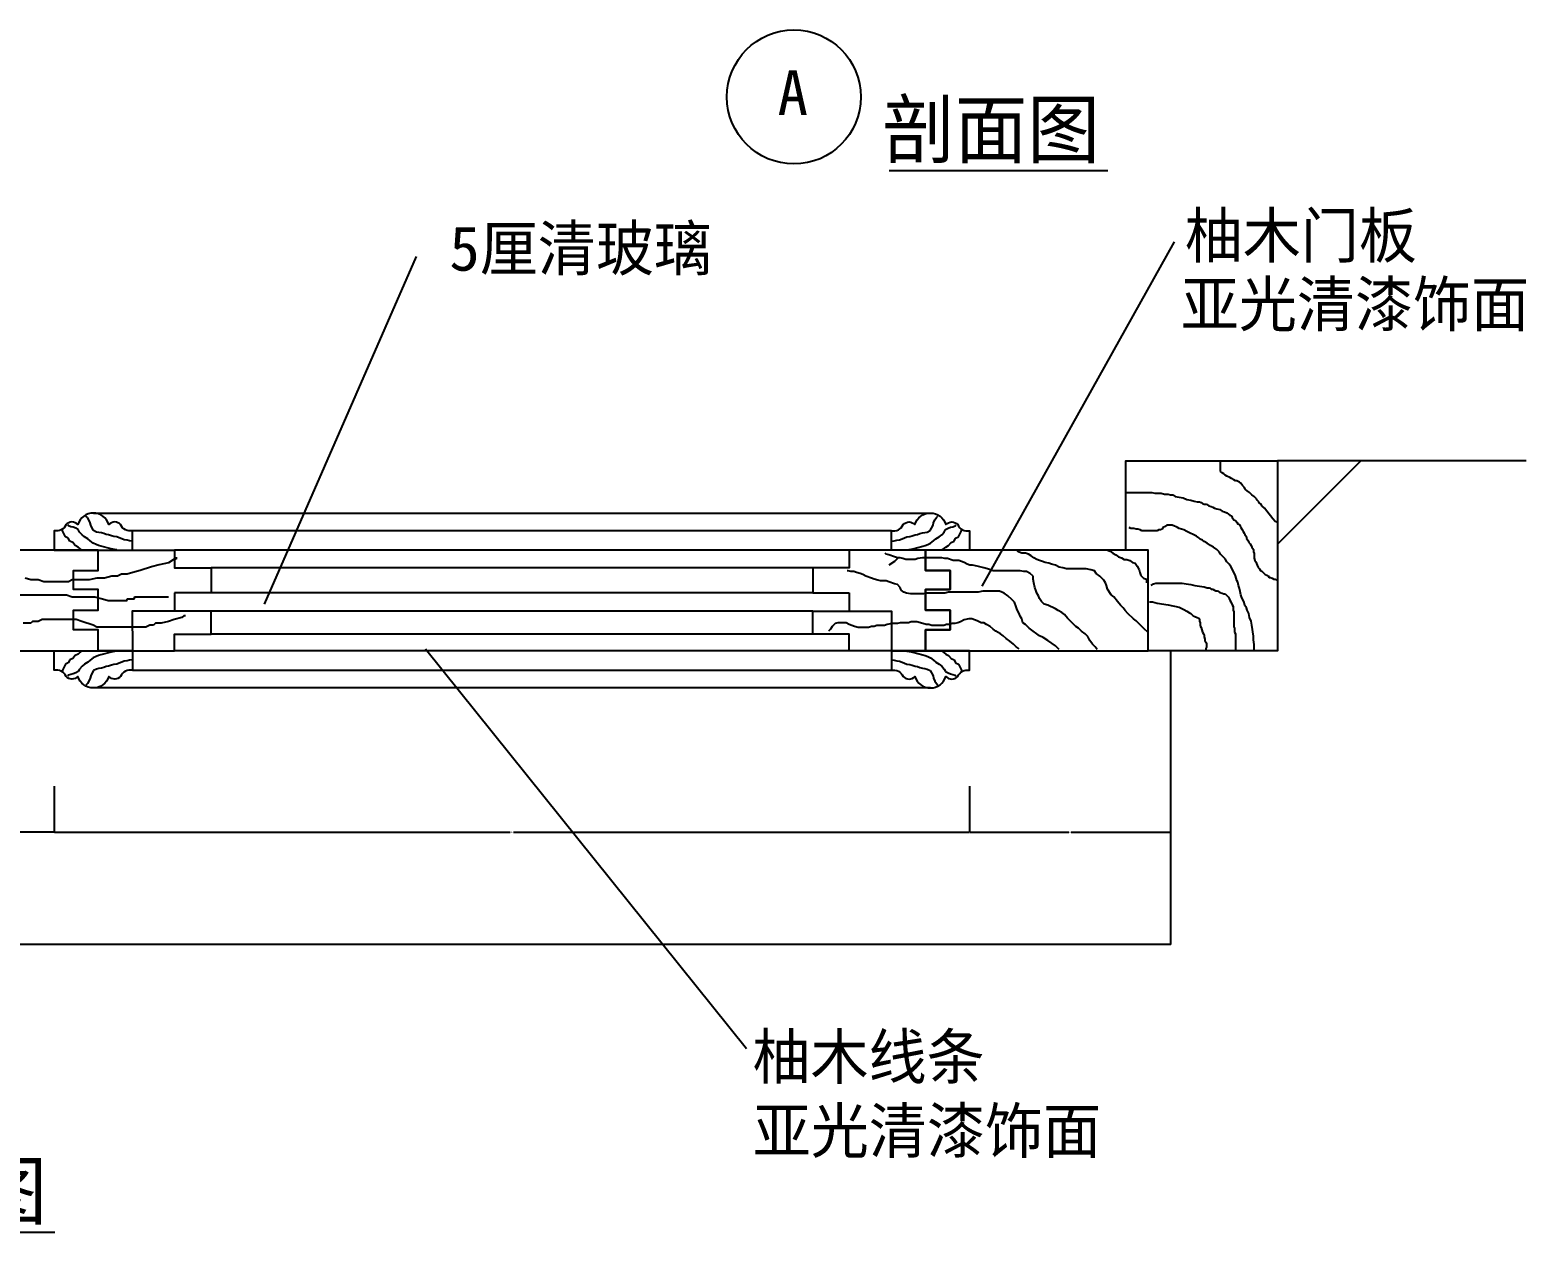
# Model space of a CAD drawing. Header units: metres. Extents: x 394 to 3676, y 649 to 5271.
# Drawn here: x 2168 to 3508, y 649 to 1725 of the extents above; entities that cross this region are included whole.
import ezdxf

# ---------------------------------------------------------------- set-up
doc = ezdxf.new("R2010")
doc.units = ezdxf.units.M
for name, color, linetype in [('2', 2, 'Continuous'), ('3', 3, 'Continuous'), ('4', 4, 'Continuous'), ('7', 7, 'Continuous'), ('BH', 3, 'Continuous'), ('DIM', 3, 'Continuous'), ('TEXT', 3, 'Continuous')]:
    doc.layers.add(name, color=color, linetype=linetype)
doc.dimstyles.get("Standard").update_dxf_attribs({"dimtxt": 2.5, "dimasz": 2.5, "dimexe": 1.25, "dimexo": 0.625, "dimtad": 1, "dimcen": 2.5, "dimazin": 3, "dimtfac": 1, "dimtmove": 0, "dimatfit": 3})

# ---------------------------------------------------------------- blocks, each defined once
blk = doc.blocks.new('MX10')
at = {"layer": '4'}
blk.add_lwpolyline([(10, 0), (-10, 0), (-10, -5, -0.37), (-6.99, -6.57, 0.44), (-3.97, -6.57, 0.74), (3.97, -6.57, 0.44), (6.99, -6.57, -0.37), (10, -5)], format="xyb", close=True, dxfattribs=at)
blk = doc.blocks.new('*D3')
for p, q in [((2190.08, 1048.4), (2190.08, 1007.11)), ((3009.83, 1048.4), (3009.83, 1007.11)), ((2190.33, 1007.11), (2598.455, 1007.11)), ((2601.455, 1007.11), (3009.58, 1007.11))]:
    blk.add_line(p, q)
at = {"layer": 'Defpoints'}
for p in [(2190.08, 1048.4), (3009.83, 1048.4), (2190.08, 1007.11)]:
    blk.add_point(p, dxfattribs=at)
at = {"layer": 'DIM', "insert": (2599.955, 1007.11), "char_height": 1, "attachment_point": 5}
blk.add_mtext('410', dxfattribs=at)
blk = doc.blocks.new('*D4')
for p, q in [((790.07, 1024.78), (790.07, 906.57)), ((3189.83, 1023.28), (3189.83, 906.57)), ((1987.95, 906.57), (789.82, 906.57)), ((3190.08, 906.57), (1991.95, 906.57))]:
    blk.add_line(p, q)
at = {"layer": 'Defpoints'}
for p in [(790.07, 1024.78), (3189.83, 1023.28), (3189.83, 906.57)]:
    blk.add_point(p, dxfattribs=at)
at = {"layer": 'DIM', "insert": (1989.95, 906.57), "char_height": 1, "attachment_point": 5}
blk.add_mtext('1200', dxfattribs=at)
blk = doc.blocks.new('*D34')
for p, q in [((2029.95, 1048.4), (2029.95, 1007.11)), ((2190.08, 1048.4), (2190.08, 1007.11)), ((2109.015, 1007.11), (2029.7, 1007.11)), ((2190.33, 1007.11), (2111.015, 1007.11))]:
    blk.add_line(p, q)
at = {"layer": 'Defpoints'}
for p in [(2029.95, 1048.4), (2190.08, 1048.4), (2190.08, 1007.11)]:
    blk.add_point(p, dxfattribs=at)
at = {"layer": 'DIM', "insert": (2110.015, 1007.11), "char_height": 1, "attachment_point": 5}
blk.add_mtext('80', dxfattribs=at)
blk = doc.blocks.new('*D53')
for p, q in [((3009.83, 1048.4), (3009.83, 1007.01)), ((3189.83, 1048.4), (3189.83, 1007.01)), ((3010.08, 1007.01), (3098.83, 1007.01)), ((3100.83, 1007.01), (3189.58, 1007.01))]:
    blk.add_line(p, q)
at = {"layer": 'Defpoints'}
for p in [(3009.83, 1048.4), (3189.83, 1048.4), (3009.83, 1007.01)]:
    blk.add_point(p, dxfattribs=at)
at = {"layer": 'DIM', "insert": (3099.83, 1007.01), "char_height": 1, "attachment_point": 5}
blk.add_mtext('90', dxfattribs=at)

msp = doc.modelspace()

# ---------------------------------------------------------------- hatches: boundary and pattern name
at = {"layer": 'BH'}
h = msp.add_hatch(dxfattribs=at)
h.set_pattern_fill('AR-CONC', scale=48)
h.paths.add_polyline_path([(3508.33, 1339.74), (3285.58, 1339.74), (3285.58, 1169.56), (3189.83, 1169.56), (3189.83, 1016.37), (3508.33, 1016.37)])
h = msp.add_hatch(dxfattribs=at)
h.set_pattern_fill('ANSI31', scale=450)
h.paths.add_polyline_path([(3508.33, 1339.74), (3285.58, 1339.74), (3285.58, 1169.56), (3189.83, 1169.56), (3189.83, 1016.37), (3508.33, 1016.37)])

# ---------------------------------------------------------------- linework, layer by layer
at = {"layer": '2'}
msp.add_lwpolyline([(3508.33, 1339.74), (3285.58, 1339.74), (3285.58, 1169.56), (3189.83, 1169.56), (3189.83, 1016.37)], dxfattribs=at)
at = {"layer": '3'}
for p, q in [((2939.83, 1277.06), (2260.08, 1277.06)), ((2902.1, 1259.56), (2297.8, 1259.56)), ((2869.38, 1243.95), (2330.53, 1243.95)), ((2869.38, 1184.47), (2330.53, 1184.47)), ((2902.1, 1169.56), (2297.8, 1169.56)), ((2260.08, 1152.06), (2939.83, 1152.06))]:
    msp.add_line(p, q, dxfattribs=at)
at = {"layer": '4'}
for p, q in [((2229.45, 1259.56), (2030.44, 1259.56)), ((2229.45, 1241.45), (2229.45, 1259.56)), ((2207.32, 1224.3), (2207.32, 1241.45)), ((2207.32, 1241.45), (2229.45, 1241.45)), ((2229.45, 1224.3), (2207.32, 1224.3)), ((2229.45, 1205.95), (2229.45, 1224.3)), ((2207.32, 1188.44), (2207.32, 1205.95)), ((2207.32, 1205.95), (2229.45, 1205.95)), ((2229.45, 1188.44), (2207.32, 1188.44)), ((2229.45, 1169.56), (2229.45, 1188.44)), ((2039.95, 1169.56), (2229.45, 1169.56))]:
    msp.add_line(p, q, dxfattribs=at)
for points in [[(3149.83, 1259.56), (3149.83, 1339.74), (3285.58, 1339.74), (3285.58, 1169.56), (3169.83, 1169.56), (3169.83, 1259.56)], [(2297.8, 1221.54), (2297.8, 1205.16), (2259.91, 1205.16), (2260.08, 1169.56), (2229.45, 1169.56), (2229.45, 1188.44), (2207.32, 1188.44), (2207.32, 1205.95), (2229.45, 1205.95), (2229.45, 1224.3), (2207.32, 1224.3), (2207.32, 1241.45), (2229.45, 1241.45), (2229.45, 1259.56), (2297.8, 1259.56), (2297.8, 1243.95), (2330.53, 1243.95), (2330.53, 1221.54)], [(2902.1, 1221.54), (2902.1, 1205.16), (2939.99, 1205.16), (2939.83, 1169.56), (2970.46, 1169.56), (2970.46, 1188.44), (2992.59, 1188.44), (2992.59, 1205.95), (2970.46, 1205.95), (2970.46, 1224.3), (2992.59, 1224.3), (2992.59, 1241.45), (2970.46, 1241.45), (2970.46, 1259.56), (2902.1, 1259.56), (2902.1, 1243.95), (2869.38, 1243.95), (2869.38, 1221.54)], [(2992.59, 1205.95), (2992.59, 1188.44), (2970.46, 1188.44), (2970.46, 1169.56), (3169.83, 1169.56), (3169.83, 1259.56), (2970.46, 1259.56), (2970.46, 1241.45), (2992.59, 1241.45), (2992.59, 1224.3), (2970.46, 1224.3), (2970.46, 1205.95)], [(2260.08, 1169.56), (2297.8, 1169.56), (2297.8, 1184.47), (2330.53, 1184.47), (2330.53, 1205.16), (2259.91, 1205.16)], [(2939.83, 1169.56), (2902.1, 1169.56), (2902.1, 1184.47), (2869.38, 1184.47), (2869.38, 1205.16), (2939.99, 1205.16)]]:
    msp.add_lwpolyline(points, close=True, dxfattribs=at)
at = {"layer": '7'}
for p, q in [((2225.08, 1292.78), (2974.83, 1292.78)), ((2869.38, 1221.54), (2330.53, 1221.54)), ((2869.38, 1205.16), (2330.53, 1205.16)), ((2974.83, 1136.35), (2225.08, 1136.35))]:
    msp.add_line(p, q, dxfattribs=at)
at = {"layer": 'BH'}
for p, q in [((3234.72, 1330.19), (3234.72, 1339.74)), ((3236.12, 1328.79), (3234.72, 1330.19)), ((3237.52, 1328.1), (3236.12, 1328.79)), ((3238.92, 1326.7), (3237.52, 1328.1)), ((3240.32, 1326), (3238.92, 1326.7)), ((3243.11, 1324.6), (3240.32, 1326)), ((3244.51, 1323.9), (3243.11, 1324.6)), ((3246.61, 1322.5), (3244.51, 1323.9)), ((3248.01, 1321.81), (3246.61, 1322.5)), ((3249.41, 1321.81), (3248.01, 1321.81)), ((3251.51, 1320.41), (3249.41, 1321.81)), ((3252.91, 1319.71), (3251.51, 1320.41)), ((3254.31, 1317.61), (3252.91, 1319.71)), ((3255.71, 1316.21), (3254.31, 1317.61)), ((3257.11, 1314.12), (3255.71, 1316.21)), ((3258.51, 1312.72), (3257.11, 1314.12)), ((3150.76, 1311.32), (3173.15, 1311.32)), ((3173.15, 1311.32), (3175.95, 1310.62)), ((3175.95, 1310.62), (3181.55, 1310.62)), ((3181.55, 1310.62), (3184.34, 1309.92)), ((3184.34, 1309.92), (3187.84, 1309.92)), ((3187.84, 1309.92), (3189.94, 1309.23)), ((3189.94, 1309.23), (3192.04, 1309.23)), ((3192.04, 1309.23), (3194.14, 1307.83)), ((3194.14, 1307.83), (3197.64, 1307.13)), ((3197.64, 1307.13), (3201.14, 1306.43)), ((3201.14, 1306.43), (3204.63, 1305.03)), ((3204.63, 1305.03), (3208.13, 1304.33)), ((3208.13, 1304.33), (3210.93, 1303.63)), ((3210.93, 1303.63), (3213.73, 1302.94)), ((3213.73, 1302.94), (3215.83, 1302.94)), ((3215.83, 1302.94), (3217.23, 1302.24)), ((3217.23, 1302.24), (3218.63, 1301.54)), ((3218.63, 1301.54), (3220.03, 1300.84)), ((3220.03, 1300.84), (3222.13, 1300.84)), ((3222.13, 1300.84), (3224.22, 1299.44)), ((3260.61, 1311.32), (3258.51, 1312.72)), ((3262.7, 1309.23), (3260.61, 1311.32)), ((3264.8, 1307.83), (3262.7, 1309.23)), ((3266.9, 1305.73), (3264.8, 1307.83)), ((3267.6, 1304.33), (3266.9, 1305.73)), ((3269, 1302.94), (3267.6, 1304.33)), ((3269.7, 1301.54), (3269, 1302.94)), ((3271.1, 1300.84), (3269.7, 1301.54)), ((3271.8, 1299.44), (3271.1, 1300.84)), ((2219.71, 1288.93), (2218.41, 1290.23)), ((2221.01, 1286.76), (2219.71, 1288.93)), ((2222.32, 1284.15), (2221.01, 1286.76)), ((2977.59, 1284.15), (2978.89, 1286.76)), ((2978.89, 1286.76), (2980.19, 1288.93)), ((2980.19, 1288.93), (2981.49, 1290.23)), ((3224.22, 1299.44), (3226.32, 1298.74)), ((3226.32, 1298.74), (3227.72, 1298.04)), ((3227.72, 1298.04), (3229.12, 1297.34)), ((3229.12, 1297.34), (3231.22, 1296.65)), ((3231.22, 1296.65), (3234.02, 1295.95)), ((3234.02, 1295.95), (3236.12, 1294.55)), ((3236.12, 1294.55), (3238.22, 1293.85)), ((3238.22, 1293.85), (3240.32, 1293.15)), ((3240.32, 1293.15), (3241.71, 1291.75)), ((3241.71, 1291.75), (3243.11, 1291.05)), ((3243.11, 1291.05), (3244.51, 1290.36)), ((3244.51, 1290.36), (3245.21, 1288.96)), ((3245.21, 1288.96), (3246.61, 1286.86)), ((3246.61, 1286.86), (3248.01, 1286.16)), ((3273.9, 1297.34), (3271.8, 1299.44)), ((3276, 1294.55), (3273.9, 1297.34)), ((3281.59, 1287.56), (3276, 1294.55)), ((3283.69, 1285.46), (3281.59, 1287.56)), ((2197.36, 1276.97), (2197.36, 1278.29)), ((2200, 1271.7), (2197.36, 1276.97)), ((2202.79, 1281.54), (2202.36, 1282.41)), ((2204.96, 1280.68), (2202.79, 1281.54)), ((2207.13, 1280.24), (2204.96, 1280.68)), ((2209.3, 1279.37), (2207.13, 1280.24)), ((2211.47, 1278.07), (2209.3, 1279.37)), ((2212.77, 1275.9), (2211.47, 1278.07)), ((2214.94, 1273.29), (2212.77, 1275.9)), ((2217.11, 1271.56), (2214.94, 1273.29)), ((2222.75, 1281.98), (2222.32, 1284.15)), ((2224.05, 1279.37), (2222.75, 1281.98)), ((2225.35, 1277.2), (2224.05, 1279.37)), ((2227.96, 1275.9), (2225.35, 1277.2)), ((2230.13, 1275.46), (2227.96, 1275.9)), ((2232.29, 1275.03), (2230.13, 1275.46)), ((2234.46, 1274.6), (2232.29, 1275.03)), ((2236.63, 1273.73), (2234.46, 1274.6)), ((2238.8, 1273.29), (2236.63, 1273.73)), ((2241.41, 1272.42), (2238.8, 1273.29)), ((2958.5, 1272.42), (2961.1, 1273.29)), ((2961.1, 1273.29), (2963.27, 1273.73)), ((2963.27, 1273.73), (2965.44, 1274.6)), ((2965.44, 1274.6), (2967.61, 1275.03)), ((2967.61, 1275.03), (2969.78, 1275.46)), ((2969.78, 1275.46), (2971.95, 1275.9)), ((2971.95, 1275.9), (2974.55, 1277.2)), ((2974.55, 1277.2), (2975.85, 1279.37)), ((2975.85, 1279.37), (2977.16, 1281.98)), ((2977.16, 1281.98), (2977.59, 1284.15)), ((2982.8, 1271.56), (2984.97, 1273.29)), ((2984.97, 1273.29), (2987.13, 1275.9)), ((2987.13, 1275.9), (2988.44, 1278.07)), ((2988.44, 1278.07), (2990.61, 1279.37)), ((2990.61, 1279.37), (2992.77, 1280.24)), ((2992.77, 1280.24), (2994.94, 1280.68)), ((2994.94, 1280.68), (2997.11, 1281.54)), ((2997.11, 1281.54), (2997.55, 1282.41)), ((2999.91, 1271.7), (3002.54, 1276.97)), ((3002.54, 1276.97), (3002.54, 1278.29)), ((3154.26, 1279.17), (3152.86, 1279.87)), ((3157.06, 1279.17), (3154.26, 1279.17)), ((3159.16, 1278.47), (3157.06, 1279.17)), ((3160.56, 1278.47), (3159.16, 1278.47)), ((3162.66, 1277.78), (3160.56, 1278.47)), ((3164.05, 1277.08), (3162.66, 1277.78)), ((3178.05, 1277.08), (3164.05, 1277.08)), ((3179.45, 1277.78), (3178.05, 1277.08)), ((3180.85, 1277.78), (3179.45, 1277.78)), ((3182.25, 1278.47), (3180.85, 1277.78)), ((3182.95, 1279.87), (3182.25, 1278.47)), ((3184.34, 1280.57), (3182.95, 1279.87)), ((3186.44, 1281.97), (3184.34, 1280.57)), ((3191.34, 1281.97), (3186.44, 1281.97)), ((3193.44, 1281.27), (3191.34, 1281.97)), ((3194.84, 1280.57), (3193.44, 1281.27)), ((3196.24, 1279.87), (3194.84, 1280.57)), ((3197.64, 1279.17), (3196.24, 1279.87)), ((3199.74, 1278.47), (3197.64, 1279.17)), ((3201.84, 1277.78), (3199.74, 1278.47)), ((3204.63, 1276.38), (3201.84, 1277.78)), ((3207.43, 1274.98), (3204.63, 1276.38)), ((3210.23, 1273.58), (3207.43, 1274.98)), ((3213.03, 1272.18), (3210.23, 1273.58)), ((3248.01, 1286.16), (3249.41, 1284.76)), ((3249.41, 1284.76), (3250.11, 1283.37)), ((3250.11, 1283.37), (3251.51, 1282.67)), ((3251.51, 1282.67), (3252.21, 1281.27)), ((3252.21, 1281.27), (3252.91, 1279.87)), ((3252.91, 1279.87), (3253.61, 1278.47)), ((3253.61, 1278.47), (3255.01, 1276.38)), ((3255.01, 1276.38), (3255.71, 1274.98)), ((3255.71, 1274.98), (3256.41, 1273.58)), ((3256.41, 1273.58), (3257.81, 1271.49)), ((3285.09, 1284.76), (3283.69, 1285.46)), ((2202.63, 1270.38), (2200, 1271.7)), ((2203.95, 1267.74), (2202.63, 1270.38)), ((2206.59, 1266.42), (2203.95, 1267.74)), ((2208.77, 1263.78), (2206.59, 1266.42)), ((2211.41, 1262.46), (2208.77, 1263.78)), ((2214.48, 1259.86), (2211.41, 1262.46)), ((2220.15, 1269.82), (2217.11, 1271.56)), ((2222.32, 1268.08), (2220.15, 1269.82)), ((2224.92, 1265.91), (2222.32, 1268.08)), ((2227.52, 1264.61), (2224.92, 1265.91)), ((2229.69, 1263.74), (2227.52, 1264.61)), ((2231.86, 1263.3), (2229.69, 1263.74)), ((2240.97, 1260.7), (2231.86, 1263.3)), ((2244.01, 1260.26), (2240.97, 1260.7)), ((2243.57, 1271.99), (2241.41, 1272.42)), ((2246.18, 1271.56), (2243.57, 1271.99)), ((2246.18, 1259.83), (2244.01, 1260.26)), ((2248.35, 1270.69), (2246.18, 1271.56)), ((2250.52, 1269.82), (2248.35, 1270.69)), ((2252.69, 1268.95), (2250.52, 1269.82)), ((2255.29, 1268.52), (2252.69, 1268.95)), ((2257.46, 1268.08), (2255.29, 1268.52)), ((2260.06, 1267.65), (2257.46, 1268.08)), ((2939.85, 1267.65), (2942.45, 1268.08)), ((2942.45, 1268.08), (2944.62, 1268.52)), ((2944.62, 1268.52), (2947.22, 1268.95)), ((2947.22, 1268.95), (2949.39, 1269.82)), ((2949.39, 1269.82), (2951.56, 1270.69)), ((2951.56, 1270.69), (2953.73, 1271.56)), ((2953.73, 1271.56), (2956.33, 1271.99)), ((2953.73, 1259.83), (2955.9, 1260.26)), ((2955.9, 1260.26), (2958.93, 1260.7)), ((2956.33, 1271.99), (2958.5, 1272.42)), ((2958.93, 1260.7), (2968.05, 1263.3)), ((2968.05, 1263.3), (2970.21, 1263.74)), ((2970.21, 1263.74), (2972.38, 1264.61)), ((2972.38, 1264.61), (2974.99, 1265.91)), ((2974.99, 1265.91), (2977.59, 1268.08)), ((2977.59, 1268.08), (2979.76, 1269.82)), ((2979.76, 1269.82), (2982.8, 1271.56)), ((2985.43, 1259.86), (2988.5, 1262.46)), ((2988.5, 1262.46), (2991.13, 1263.78)), ((2991.13, 1263.78), (2993.32, 1266.42)), ((2993.32, 1266.42), (2995.95, 1267.74)), ((2995.95, 1267.74), (2997.27, 1270.38)), ((2997.27, 1270.38), (2999.91, 1271.7)), ((3215.13, 1270.79), (3213.03, 1272.18)), ((3216.53, 1269.39), (3215.13, 1270.79)), ((3218.63, 1268.69), (3216.53, 1269.39)), ((3220.03, 1267.29), (3218.63, 1268.69)), ((3222.82, 1265.89), (3220.03, 1267.29)), ((3225.62, 1263.8), (3222.82, 1265.89)), ((3228.42, 1262.4), (3225.62, 1263.8)), ((3231.22, 1260.3), (3228.42, 1262.4)), ((3233.32, 1258.21), (3231.22, 1260.3)), ((3257.81, 1271.49), (3257.81, 1270.09)), ((3257.81, 1270.09), (3259.21, 1268.69)), ((3259.21, 1268.69), (3259.91, 1266.59)), ((3259.91, 1266.59), (3261.3, 1265.2)), ((3261.3, 1265.2), (3262, 1263.8)), ((3262, 1263.8), (3262.7, 1262.4)), ((3262.7, 1262.4), (3264.1, 1260.3)), ((3264.1, 1260.3), (3264.1, 1258.21)), ((2284.04, 1246.54), (2277.28, 1244.86)), ((2292.5, 1248.23), (2284.04, 1246.54)), ((2297.57, 1251.61), (2292.5, 1248.23)), ((2299.26, 1251.61), (2297.57, 1251.61)), ((2299.26, 1253.3), (2299.26, 1251.61)), ((2935.22, 1256.22), (2934.39, 1257.06)), ((2937.72, 1255.39), (2935.22, 1256.22)), ((2942.72, 1253.73), (2937.72, 1255.39)), ((2942.72, 1249.57), (2937.72, 1246.25)), ((2945.21, 1252.9), (2942.72, 1253.73)), ((2946.05, 1252.9), (2942.72, 1249.57)), ((2947.71, 1252.9), (2945.21, 1252.9)), ((2950.21, 1252.07), (2947.71, 1252.9)), ((2952.7, 1251.24), (2950.21, 1252.07)), ((2961.03, 1251.24), (2952.7, 1251.24)), ((2963.53, 1252.07), (2961.03, 1251.24)), ((2967.69, 1252.9), (2963.53, 1252.07)), ((2985.17, 1252.9), (2967.69, 1252.9)), ((2987.67, 1252.07), (2985.17, 1252.9)), ((2990.16, 1252.07), (2987.67, 1252.07)), ((2995.16, 1250.4), (2990.16, 1252.07)), ((3000.15, 1250.4), (2995.16, 1250.4)), ((3002.65, 1249.57), (3000.15, 1250.4)), ((3005.15, 1248.74), (3002.65, 1249.57)), ((3007.64, 1247.08), (3005.15, 1248.74)), ((3010.14, 1246.25), (3007.64, 1247.08)), ((3012.64, 1246.25), (3010.14, 1246.25)), ((3016.8, 1245.41), (3012.64, 1246.25)), ((3054.26, 1257.89), (3052.59, 1258.72)), ((3056.75, 1257.06), (3054.26, 1257.89)), ((3060.08, 1257.06), (3056.75, 1257.06)), ((3062.58, 1256.22), (3060.08, 1257.06)), ((3065.08, 1254.56), (3062.58, 1256.22)), ((3067.58, 1252.9), (3065.08, 1254.56)), ((3070.07, 1251.24), (3067.58, 1252.9)), ((3072.57, 1250.4), (3070.07, 1251.24)), ((3075.07, 1249.57), (3072.57, 1250.4)), ((3077.57, 1248.74), (3075.07, 1249.57)), ((3080.89, 1247.91), (3077.57, 1248.74)), ((3083.39, 1247.08), (3080.89, 1247.91)), ((3086.72, 1246.25), (3083.39, 1247.08)), ((3090.05, 1244.58), (3086.72, 1246.25)), ((3133.34, 1259.55), (3135.83, 1258.72)), ((3135.83, 1258.72), (3138.33, 1257.06)), ((3138.33, 1257.06), (3140.83, 1255.39)), ((3140.83, 1255.39), (3143.32, 1253.73)), ((3143.32, 1253.73), (3145.82, 1252.9)), ((3145.82, 1252.9), (3148.32, 1251.24)), ((3148.32, 1251.24), (3150.82, 1251.24)), ((3150.82, 1251.24), (3153.31, 1250.4)), ((3153.31, 1250.4), (3155.81, 1248.74)), ((3155.81, 1248.74), (3158.31, 1247.91)), ((3158.31, 1247.91), (3159.97, 1245.41)), ((3234.72, 1256.11), (3233.32, 1258.21)), ((3236.82, 1254.01), (3234.72, 1256.11)), ((3238.92, 1251.92), (3236.82, 1254.01)), ((3240.32, 1249.12), (3238.92, 1251.92)), ((3242.41, 1247.02), (3240.32, 1249.12)), ((3243.81, 1244.93), (3242.41, 1247.02)), ((3264.1, 1258.21), (3264.8, 1256.81)), ((3264.8, 1256.81), (3264.8, 1252.62)), ((3264.8, 1252.62), (3265.5, 1250.52)), ((3265.5, 1250.52), (3266.2, 1249.12)), ((3266.2, 1249.12), (3266.9, 1247.72)), ((3266.9, 1247.72), (3267.6, 1246.33)), ((3267.6, 1246.33), (3268.3, 1244.23)), ((2169.03, 1233.03), (2163.96, 1234.72)), ((2175.8, 1233.03), (2169.03, 1233.03)), ((2180.87, 1231.34), (2175.8, 1233.03)), ((2206.24, 1233.03), (2202.86, 1231.34)), ((2221.46, 1233.03), (2206.24, 1233.03)), ((2228.23, 1234.72), (2221.46, 1233.03)), ((2234.99, 1234.72), (2228.23, 1234.72)), ((2241.76, 1236.41), (2234.99, 1234.72)), ((2246.83, 1236.41), (2241.76, 1236.41)), ((2250.22, 1238.1), (2246.83, 1236.41)), ((2255.29, 1238.1), (2250.22, 1238.1)), ((2260.36, 1239.79), (2255.29, 1238.1)), ((2267.13, 1241.48), (2260.36, 1239.79)), ((2277.28, 1244.86), (2267.13, 1241.48)), ((2901.1, 1241.26), (2900.26, 1241.26)), ((2903.59, 1240.43), (2901.1, 1241.26)), ((2906.09, 1240.43), (2903.59, 1240.43)), ((2908.59, 1239.59), (2906.09, 1240.43)), ((2911.92, 1238.76), (2908.59, 1239.59)), ((2914.41, 1237.93), (2911.92, 1238.76)), ((2916.91, 1236.27), (2914.41, 1237.93)), ((2921.91, 1234.61), (2916.91, 1236.27)), ((2924.4, 1233.77), (2921.91, 1234.61)), ((2927.73, 1232.94), (2924.4, 1233.77)), ((2930.23, 1232.11), (2927.73, 1232.94)), ((3020.13, 1244.58), (3016.8, 1245.41)), ((3022.63, 1243.75), (3020.13, 1244.58)), ((3025.96, 1242.92), (3022.63, 1243.75)), ((3030.95, 1241.26), (3025.96, 1242.92)), ((3055.09, 1241.26), (3030.95, 1241.26)), ((3058.42, 1240.43), (3055.09, 1241.26)), ((3060.92, 1240.43), (3058.42, 1240.43)), ((3064.25, 1238.76), (3060.92, 1240.43)), ((3066.74, 1236.27), (3064.25, 1238.76)), ((3066.74, 1233.77), (3066.74, 1236.27)), ((3067.58, 1230.45), (3066.74, 1233.77)), ((3093.38, 1243.75), (3090.05, 1244.58)), ((3096.71, 1242.92), (3093.38, 1243.75)), ((3114.19, 1242.92), (3096.71, 1242.92)), ((3118.35, 1242.09), (3114.19, 1242.92)), ((3121.68, 1241.26), (3118.35, 1242.09)), ((3123.35, 1238.76), (3121.68, 1241.26)), ((3126.68, 1236.27), (3123.35, 1238.76)), ((3130.01, 1232.94), (3126.68, 1236.27)), ((3131.67, 1230.45), (3130.01, 1232.94)), ((3159.97, 1245.41), (3161.64, 1242.09)), ((3161.64, 1242.09), (3162.47, 1239.59)), ((3162.47, 1239.59), (3163.3, 1237.1)), ((3163.3, 1237.1), (3165.8, 1234.61)), ((3165.8, 1234.61), (3168.3, 1233.77)), ((3168.3, 1233.77), (3168.3, 1230.45)), ((3245.21, 1242.83), (3243.81, 1244.93)), ((3245.91, 1240.73), (3245.21, 1242.83)), ((3247.31, 1238.64), (3245.91, 1240.73)), ((3248.01, 1236.54), (3247.31, 1238.64)), ((3248.71, 1234.44), (3248.01, 1236.54)), ((3249.41, 1232.35), (3248.71, 1234.44)), ((3268.3, 1244.23), (3269.7, 1242.83)), ((3269.7, 1242.83), (3270.4, 1241.43)), ((3270.4, 1241.43), (3271.8, 1240.73)), ((3271.8, 1240.73), (3273.2, 1239.34)), ((3273.2, 1239.34), (3274.6, 1237.94)), ((3274.6, 1237.94), (3276, 1237.24)), ((3276, 1237.24), (3277.4, 1236.54)), ((3277.4, 1236.54), (3278.1, 1235.14)), ((3278.1, 1235.14), (3279.5, 1235.14)), ((3279.5, 1235.14), (3280.89, 1234.44)), ((3280.89, 1234.44), (3282.29, 1233.75)), ((3282.29, 1233.75), (3283.69, 1233.75)), ((3283.69, 1233.75), (3285.09, 1233.05)), ((3285.09, 1233.05), (3285.79, 1232.35)), ((2147.04, 1219.51), (2201.17, 1219.51)), ((2202.86, 1231.34), (2180.87, 1231.34)), ((2201.17, 1219.51), (2206.24, 1217.82)), ((2935.22, 1232.11), (2930.23, 1232.11)), ((2937.72, 1231.28), (2935.22, 1232.11)), ((2942.72, 1229.62), (2937.72, 1231.28)), ((2945.21, 1228.78), (2942.72, 1229.62)), ((2947.71, 1226.29), (2945.21, 1228.78)), ((2948.54, 1223.8), (2947.71, 1226.29)), ((2951.04, 1222.13), (2948.54, 1223.8)), ((2953.54, 1221.3), (2951.04, 1222.13)), ((2956.87, 1220.47), (2953.54, 1221.3)), ((2968.52, 1220.47), (2956.87, 1220.47)), ((2971.02, 1221.3), (2968.52, 1220.47)), ((2987.67, 1221.3), (2971.02, 1221.3)), ((2991, 1222.13), (2987.67, 1221.3)), ((3017.63, 1222.13), (2991, 1222.13)), ((3021.79, 1222.96), (3017.63, 1222.13)), ((3036.78, 1222.96), (3021.79, 1222.96)), ((3040.94, 1221.3), (3036.78, 1222.96)), ((3044.27, 1218.81), (3040.94, 1221.3)), ((3068.41, 1226.29), (3067.58, 1230.45)), ((3069.24, 1223.8), (3068.41, 1226.29)), ((3070.07, 1221.3), (3069.24, 1223.8)), ((3071.74, 1218.81), (3070.07, 1221.3)), ((3132.5, 1227.95), (3131.67, 1230.45)), ((3133.34, 1224.63), (3132.5, 1227.95)), ((3136.67, 1219.64), (3133.34, 1224.63)), ((3139.16, 1217.98), (3136.67, 1219.64)), ((3172.45, 1228.15), (3174.55, 1229.55)), ((3174.55, 1229.55), (3176.65, 1230.25)), ((3176.65, 1230.25), (3200.44, 1230.25)), ((3200.44, 1230.25), (3203.93, 1229.55)), ((3203.93, 1229.55), (3208.13, 1228.85)), ((3208.13, 1228.85), (3211.63, 1228.15)), ((3211.63, 1228.15), (3215.83, 1227.46)), ((3215.83, 1227.46), (3220.03, 1226.76)), ((3220.03, 1226.76), (3222.82, 1226.06)), ((3222.82, 1226.06), (3224.92, 1226.06)), ((3224.92, 1226.06), (3226.32, 1224.66)), ((3226.32, 1224.66), (3227.72, 1224.66)), ((3227.72, 1224.66), (3229.12, 1223.96)), ((3229.12, 1223.96), (3230.52, 1223.26)), ((3230.52, 1223.26), (3231.92, 1223.26)), ((3231.92, 1223.26), (3234.02, 1221.86)), ((3234.02, 1221.86), (3236.12, 1221.17)), ((3236.12, 1221.17), (3237.52, 1220.47)), ((3237.52, 1220.47), (3238.92, 1220.47)), ((3238.92, 1220.47), (3240.32, 1219.07)), ((3250.11, 1230.95), (3249.41, 1232.35)), ((3250.81, 1228.15), (3250.11, 1230.95)), ((3251.51, 1225.36), (3250.81, 1228.15)), ((3252.21, 1222.56), (3251.51, 1225.36)), ((3252.91, 1219.77), (3252.21, 1222.56)), ((3253.61, 1216.97), (3252.91, 1219.77)), ((2206.24, 1217.82), (2226.54, 1217.82)), ((2226.54, 1217.82), (2233.3, 1216.13)), ((2233.3, 1216.13), (2238.38, 1214.44)), ((2238.38, 1214.44), (2255.29, 1214.44)), ((2255.29, 1216.13), (2262.05, 1216.13)), ((2255.29, 1214.44), (2255.29, 1216.13)), ((2262.05, 1216.13), (2262.05, 1217.82)), ((2262.05, 1217.82), (2292.5, 1217.82)), ((3047.6, 1215.48), (3044.27, 1218.81)), ((3050.1, 1212.99), (3047.6, 1215.48)), ((3051.76, 1208.83), (3050.1, 1212.99)), ((3052.59, 1206.33), (3051.76, 1208.83)), ((3054.26, 1203.01), (3052.59, 1206.33)), ((3072.57, 1216.31), (3071.74, 1218.81)), ((3074.24, 1213.82), (3072.57, 1216.31)), ((3076.73, 1211.32), (3074.24, 1213.82)), ((3080.06, 1210.49), (3076.73, 1211.32)), ((3086.72, 1207.17), (3080.06, 1210.49)), ((3089.22, 1205.5), (3086.72, 1207.17)), ((3142.49, 1213.82), (3139.16, 1217.98)), ((3144.99, 1210.49), (3142.49, 1213.82)), ((3147.49, 1208), (3144.99, 1210.49)), ((3149.15, 1205.5), (3147.49, 1208)), ((3171.05, 1213.48), (3173.85, 1213.48)), ((3173.85, 1213.48), (3178.05, 1212.08)), ((3178.05, 1212.08), (3187.84, 1210.68)), ((3187.84, 1210.68), (3197.64, 1208.59)), ((3197.64, 1208.59), (3201.84, 1206.49)), ((3201.84, 1206.49), (3204.63, 1205.09)), ((3240.32, 1219.07), (3241.71, 1217.67)), ((3241.71, 1217.67), (3242.41, 1216.27)), ((3242.41, 1216.27), (3243.11, 1214.88)), ((3243.11, 1214.88), (3243.81, 1213.48)), ((3243.81, 1213.48), (3245.21, 1210.68)), ((3245.21, 1210.68), (3245.91, 1209.28)), ((3245.91, 1209.28), (3245.91, 1205.79)), ((3255.01, 1214.88), (3253.61, 1216.97)), ((3255.71, 1212.78), (3255.01, 1214.88)), ((3256.41, 1209.98), (3255.71, 1212.78)), ((3257.81, 1207.89), (3256.41, 1209.98)), ((3258.51, 1205.79), (3257.81, 1207.89)), ((2169.03, 1194.17), (2162.26, 1194.17)), ((2170.72, 1195.86), (2169.03, 1194.17)), ((2175.8, 1195.86), (2170.72, 1195.86)), ((2179.18, 1197.55), (2175.8, 1195.86)), ((2209.62, 1197.55), (2179.18, 1197.55)), ((2214.7, 1195.86), (2209.62, 1197.55)), ((2224.84, 1192.48), (2214.7, 1195.86)), ((2280.66, 1194.17), (2278.97, 1192.48)), ((2285.73, 1194.17), (2280.66, 1194.17)), ((2292.5, 1195.86), (2285.73, 1194.17)), ((2297.57, 1197.55), (2292.5, 1195.86)), ((2304.34, 1199.24), (2297.57, 1197.55)), ((2306.03, 1200.93), (2304.34, 1199.24)), ((2307.72, 1200.93), (2306.03, 1200.93)), ((2889.44, 1193.86), (2886.95, 1191.37)), ((2891.94, 1194.69), (2889.44, 1193.86)), ((2899.43, 1194.69), (2891.94, 1194.69)), ((2901.93, 1193.03), (2899.43, 1194.69)), ((2906.92, 1191.37), (2901.93, 1193.03)), ((2936.06, 1193.03), (2933.56, 1192.2)), ((2940.22, 1193.86), (2936.06, 1193.03)), ((2945.21, 1193.86), (2940.22, 1193.86)), ((2947.71, 1194.69), (2945.21, 1193.86)), ((2955.2, 1194.69), (2947.71, 1194.69)), ((2957.7, 1195.52), (2955.2, 1194.69)), ((2962.69, 1195.52), (2957.7, 1195.52)), ((2966.02, 1194.69), (2962.69, 1195.52)), ((2971.02, 1193.03), (2966.02, 1194.69)), ((2973.51, 1193.03), (2971.02, 1193.03)), ((2976.01, 1192.2), (2973.51, 1193.03)), ((2989.33, 1193.03), (2986.83, 1192.2)), ((2991.83, 1193.03), (2989.33, 1193.03)), ((2994.32, 1193.86), (2991.83, 1193.03)), ((2996.82, 1193.86), (2994.32, 1193.86)), ((2999.32, 1194.69), (2996.82, 1193.86)), ((3001.82, 1195.52), (2999.32, 1194.69)), ((3005.15, 1197.19), (3001.82, 1195.52)), ((3009.31, 1198.02), (3005.15, 1197.19)), ((3011.81, 1198.02), (3009.31, 1198.02)), ((3014.3, 1197.19), (3011.81, 1198.02)), ((3016.8, 1196.36), (3014.3, 1197.19)), ((3020.13, 1194.69), (3016.8, 1196.36)), ((3022.63, 1194.69), (3020.13, 1194.69)), ((3025.12, 1193.03), (3022.63, 1194.69)), ((3028.45, 1191.37), (3025.12, 1193.03)), ((3055.09, 1200.51), (3054.26, 1203.01)), ((3056.75, 1198.02), (3055.09, 1200.51)), ((3057.59, 1194.69), (3056.75, 1198.02)), ((3060.08, 1193.03), (3057.59, 1194.69)), ((3063.41, 1189.7), (3060.08, 1193.03)), ((3092.55, 1203.84), (3089.22, 1205.5)), ((3095.05, 1202.18), (3092.55, 1203.84)), ((3097.54, 1198.85), (3095.05, 1202.18)), ((3101.7, 1194.69), (3097.54, 1198.85)), ((3105.03, 1191.37), (3101.7, 1194.69)), ((3151.65, 1203.01), (3149.15, 1205.5)), ((3156.64, 1198.02), (3151.65, 1203.01)), ((3159.14, 1196.36), (3156.64, 1198.02)), ((3166.63, 1188.87), (3159.14, 1196.36)), ((3204.63, 1205.09), (3206.73, 1203.69)), ((3206.73, 1203.69), (3208.13, 1202.99)), ((3208.13, 1202.99), (3210.23, 1200.9)), ((3210.23, 1200.9), (3211.63, 1200.2)), ((3211.63, 1200.2), (3213.73, 1199.5)), ((3213.73, 1199.5), (3215.13, 1198.8)), ((3215.13, 1198.8), (3215.83, 1197.4)), ((3215.83, 1197.4), (3215.83, 1196.01)), ((3215.83, 1196.01), (3216.53, 1194.61)), ((3216.53, 1194.61), (3216.53, 1191.81)), ((3245.91, 1205.79), (3246.61, 1204.39)), ((3246.61, 1204.39), (3246.61, 1191.11)), ((3259.91, 1202.99), (3258.51, 1205.79)), ((3260.61, 1199.5), (3259.91, 1202.99)), ((3262, 1196.01), (3260.61, 1199.5)), ((3262.7, 1192.51), (3262, 1196.01)), ((2228.23, 1190.79), (2224.84, 1192.48)), ((2272.2, 1190.79), (2228.23, 1190.79)), ((2275.59, 1192.48), (2272.2, 1190.79)), ((2278.97, 1192.48), (2275.59, 1192.48)), ((2885.28, 1188.87), (2883.62, 1187.21)), ((2886.95, 1191.37), (2885.28, 1188.87)), ((2910.25, 1190.54), (2906.92, 1191.37)), ((2919.41, 1190.54), (2910.25, 1190.54)), ((2921.91, 1191.37), (2919.41, 1190.54)), ((2924.4, 1191.37), (2921.91, 1191.37)), ((2926.9, 1192.2), (2924.4, 1191.37)), ((2933.56, 1192.2), (2926.9, 1192.2)), ((2986.83, 1192.2), (2976.01, 1192.2)), ((3030.95, 1188.87), (3028.45, 1191.37)), ((3033.45, 1187.21), (3030.95, 1188.87)), ((3037.61, 1184.71), (3033.45, 1187.21)), ((3040.11, 1183.05), (3037.61, 1184.71)), ((3042.6, 1180.56), (3040.11, 1183.05)), ((3045.93, 1178.06), (3042.6, 1180.56)), ((3066.74, 1187.21), (3063.41, 1189.7)), ((3070.07, 1184.71), (3066.74, 1187.21)), ((3072.57, 1183.05), (3070.07, 1184.71)), ((3075.9, 1181.39), (3072.57, 1183.05)), ((3080.06, 1178.89), (3075.9, 1181.39)), ((3107.53, 1189.7), (3105.03, 1191.37)), ((3110.03, 1187.21), (3107.53, 1189.7)), ((3113.36, 1184.71), (3110.03, 1187.21)), ((3115.86, 1182.22), (3113.36, 1184.71)), ((3117.52, 1178.89), (3115.86, 1182.22)), ((3169.13, 1186.38), (3166.63, 1188.87)), ((3216.53, 1191.81), (3217.23, 1190.41)), ((3217.23, 1190.41), (3217.93, 1188.32)), ((3217.93, 1188.32), (3218.63, 1186.22)), ((3218.63, 1186.22), (3219.33, 1184.82)), ((3219.33, 1184.82), (3220.03, 1183.43)), ((3220.03, 1183.43), (3220.03, 1182.03)), ((3220.03, 1182.03), (3220.73, 1179.93)), ((3220.73, 1179.93), (3220.73, 1178.53)), ((3246.61, 1191.11), (3247.31, 1189.72)), ((3247.31, 1189.72), (3247.31, 1186.22)), ((3247.31, 1186.22), (3248.01, 1184.82)), ((3248.01, 1184.82), (3248.01, 1170.15)), ((3264.1, 1182.73), (3262.7, 1192.51)), ((3264.1, 1179.23), (3264.1, 1182.73)), ((2211.41, 1166.66), (2208.77, 1165.34)), ((2214.48, 1169.27), (2211.41, 1166.66)), ((2240.97, 1168.43), (2231.86, 1165.82)), ((2244.01, 1168.86), (2240.97, 1168.43)), ((2246.18, 1169.3), (2244.01, 1168.86)), ((2953.73, 1169.3), (2955.9, 1168.86)), ((2955.9, 1168.86), (2958.93, 1168.43)), ((2958.93, 1168.43), (2968.05, 1165.82)), ((2985.43, 1169.27), (2988.5, 1166.66)), ((2988.5, 1166.66), (2991.13, 1165.34)), ((3049.26, 1175.57), (3045.93, 1178.06)), ((3051.76, 1173.07), (3049.26, 1175.57)), ((3054.26, 1171.41), (3051.76, 1173.07)), ((3086.72, 1173.91), (3080.06, 1178.89)), ((3090.05, 1170.58), (3086.72, 1173.91)), ((3120.02, 1175.57), (3117.52, 1178.89)), ((3122.51, 1173.07), (3120.02, 1175.57)), ((3124.18, 1170.58), (3122.51, 1173.07)), ((3220.73, 1178.53), (3221.43, 1177.14)), ((3221.43, 1177.14), (3222.13, 1175.74)), ((3222.13, 1172.94), (3221.43, 1171.54)), ((3221.43, 1171.54), (3221.43, 1170.85)), ((3222.13, 1175.74), (3222.13, 1172.94)), ((3248.01, 1170.15), (3248.71, 1169.45)), ((3264.8, 1175.04), (3264.1, 1179.23)), ((3264.8, 1170.15), (3264.8, 1175.04)), ((2200, 1157.43), (2197.36, 1152.15)), ((2202.63, 1158.75), (2200, 1157.43)), ((2203.95, 1161.39), (2202.63, 1158.75)), ((2206.59, 1162.7), (2203.95, 1161.39)), ((2208.77, 1165.34), (2206.59, 1162.7)), ((2212.77, 1153.23), (2211.47, 1151.06)), ((2214.94, 1155.83), (2212.77, 1153.23)), ((2217.11, 1157.57), (2214.94, 1155.83)), ((2220.15, 1159.31), (2217.11, 1157.57)), ((2222.32, 1161.05), (2220.15, 1159.31)), ((2224.92, 1163.22), (2222.32, 1161.05)), ((2227.52, 1164.52), (2224.92, 1163.22)), ((2227.96, 1153.23), (2225.35, 1151.93)), ((2229.69, 1165.39), (2227.52, 1164.52)), ((2230.13, 1153.66), (2227.96, 1153.23)), ((2231.86, 1165.82), (2229.69, 1165.39)), ((2232.29, 1154.1), (2230.13, 1153.66)), ((2234.46, 1154.53), (2232.29, 1154.1)), ((2236.63, 1155.4), (2234.46, 1154.53)), ((2238.8, 1155.83), (2236.63, 1155.4)), ((2241.41, 1156.7), (2238.8, 1155.83)), ((2243.57, 1157.14), (2241.41, 1156.7)), ((2246.18, 1157.57), (2243.57, 1157.14)), ((2248.35, 1158.44), (2246.18, 1157.57)), ((2250.52, 1159.31), (2248.35, 1158.44)), ((2252.69, 1160.18), (2250.52, 1159.31)), ((2255.29, 1160.61), (2252.69, 1160.18)), ((2257.46, 1161.05), (2255.29, 1160.61)), ((2260.06, 1161.48), (2257.46, 1161.05)), ((2939.85, 1161.48), (2942.45, 1161.05)), ((2942.45, 1161.05), (2944.62, 1160.61)), ((2944.62, 1160.61), (2947.22, 1160.18)), ((2947.22, 1160.18), (2949.39, 1159.31)), ((2949.39, 1159.31), (2951.56, 1158.44)), ((2951.56, 1158.44), (2953.73, 1157.57)), ((2953.73, 1157.57), (2956.33, 1157.14)), ((2956.33, 1157.14), (2958.5, 1156.7)), ((2958.5, 1156.7), (2961.1, 1155.83)), ((2961.1, 1155.83), (2963.27, 1155.4)), ((2963.27, 1155.4), (2965.44, 1154.53)), ((2965.44, 1154.53), (2967.61, 1154.1)), ((2967.61, 1154.1), (2969.78, 1153.66)), ((2968.05, 1165.82), (2970.21, 1165.39)), ((2969.78, 1153.66), (2971.95, 1153.23)), ((2970.21, 1165.39), (2972.38, 1164.52)), ((2971.95, 1153.23), (2974.55, 1151.93)), ((2972.38, 1164.52), (2974.99, 1163.22)), ((2974.99, 1163.22), (2977.59, 1161.05)), ((2977.59, 1161.05), (2979.76, 1159.31)), ((2979.76, 1159.31), (2982.8, 1157.57)), ((2982.8, 1157.57), (2984.97, 1155.83)), ((2984.97, 1155.83), (2987.13, 1153.23)), ((2987.13, 1153.23), (2988.44, 1151.06)), ((2991.13, 1165.34), (2993.32, 1162.7)), ((2993.32, 1162.7), (2995.95, 1161.39)), ((2995.95, 1161.39), (2997.27, 1158.75)), ((2997.27, 1158.75), (2999.91, 1157.43)), ((2999.91, 1157.43), (3002.54, 1152.15)), ((2197.36, 1152.15), (2197.36, 1150.83)), ((2202.79, 1147.58), (2202.36, 1146.71)), ((2204.96, 1148.45), (2202.79, 1147.58)), ((2207.13, 1148.88), (2204.96, 1148.45)), ((2209.3, 1149.75), (2207.13, 1148.88)), ((2211.47, 1151.06), (2209.3, 1149.75)), ((2219.71, 1140.2), (2218.41, 1138.9)), ((2221.01, 1142.37), (2219.71, 1140.2)), ((2222.32, 1144.98), (2221.01, 1142.37)), ((2222.75, 1147.15), (2222.32, 1144.98)), ((2224.05, 1149.75), (2222.75, 1147.15)), ((2225.35, 1151.93), (2224.05, 1149.75)), ((2974.55, 1151.93), (2975.85, 1149.75)), ((2975.85, 1149.75), (2977.16, 1147.15)), ((2977.16, 1147.15), (2977.59, 1144.98)), ((2977.59, 1144.98), (2978.89, 1142.37)), ((2978.89, 1142.37), (2980.19, 1140.2)), ((2980.19, 1140.2), (2981.49, 1138.9)), ((2988.44, 1151.06), (2990.61, 1149.75)), ((2990.61, 1149.75), (2992.77, 1148.88)), ((2992.77, 1148.88), (2994.94, 1148.45)), ((2994.94, 1148.45), (2997.11, 1147.58)), ((2997.11, 1147.58), (2997.55, 1146.71)), ((3002.54, 1152.15), (3002.54, 1150.83))]:
    msp.add_line(p, q, dxfattribs=at)
at = {"layer": 'TEXT'}
for p, q in [((2937.75, 1599.47), (3133.67, 1599.47)), ((1994.66, 649.08), (2190.58, 649.08))]:
    msp.add_line(p, q, dxfattribs=at)
msp.add_circle((2852.57, 1665.47), 60, dxfattribs=at)

# ---------------------------------------------------------------- block references
at = {"layer": '4', "yscale": 3.5, "zscale": 3.5, "rotation": 180}
for p, xscale in [((2225.08, 1259.56), 3.5), ((2974.83, 1259.56), -3.5)]:
    msp.add_blockref('MX10', p, dxfattribs=dict(at, xscale=xscale))
at = {"layer": '4', "yscale": 3.5, "zscale": 3.5}
for p, xscale in [((2225.08, 1169.56), -3.5), ((2974.83, 1169.56), 3.5)]:
    msp.add_blockref('MX10', p, dxfattribs=dict(at, xscale=xscale))

# ---------------------------------------------------------------- texts
at = {"layer": 'TEXT'}
for s, height, p in [('A', 40, (2837.94, 1649.38)), ('剖面图', 50, (2931.62, 1611.43)), ('5厘清玻璃', 40, (2543.97, 1509.92)), ('柚木门板', 40, (3202.59, 1521.43)), ('亚光清漆饰面', 40, (3199.11, 1459.94)), ('柚木线条', 40, (2815.39, 786.15)), ('亚光清漆饰面', 40, (2815.69, 719.84)), ('剖面图', 50, (1988.53, 661.03))]:
    msp.add_text(s, height=height, dxfattribs=at).set_placement(p)

# ---------------------------------------------------------------- dimensions: what is measured, and where the dimension line sits
at = {"layer": 'DIM'}
for base, p1, p2, text, picture, middle in [((2190.08, 1007.11), (2190.08, 1048.4), (2029.95, 1048.4), '80', '*D34', (2110.015, 1007.11)), ((2190.08, 1007.11), (2190.08, 1048.4), (3009.83, 1048.4), '410', '*D3', (2599.955, 1007.11)), ((3009.83, 1007.01), (3009.83, 1048.4), (3189.83, 1048.4), '90', '*D53', (3099.83, 1007.01)), ((3189.83, 906.57), (3189.83, 1023.28), (790.07, 1024.78), '1200', '*D4', (1989.95, 906.57))]:
    dim = msp.add_linear_dim(base=base, p1=p1, p2=p2, text=text, dimstyle='Standard', dxfattribs=at)
    dim.commit()
    dim.dimension.update_dxf_attribs({"geometry": picture, "text_midpoint": middle})

# ---------------------------------------------------------------- leaders
for points in [[(3021.2, 1227.47), (3193.29, 1535.66)], [(2378.3, 1211.25), (2514.67, 1522.68)], [(2522.65, 1171.35), (2809.98, 813.46)]]:
    msp.add_leader(points, dimstyle='Standard', dxfattribs=at)

doc.saveas('drawing.dxf')
